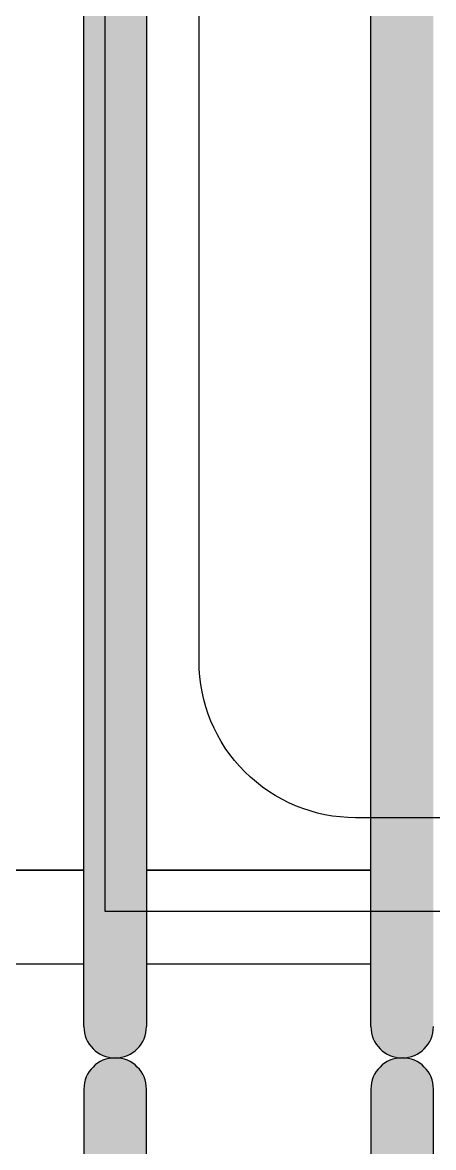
# Model space of a CAD drawing. Extents: x -29316 to 80307, y 54266 to 73016.
# Drawn here: x 21616.51 to 21629.64, y 55727.78 to 55763.73 of the extents above; entities that cross this region are included whole.
import ezdxf

# ---------------------------------------------------------------- set-up
doc = ezdxf.new("R2010")
doc.units = 0
for name, color, linetype, lineweight in [('C_Duvar', 145, 'Continuous', 30), ('PLAN', 253, 'Continuous', 15), ('Tezgah', 7, 'Continuous', 9)]:
    doc.layers.add(name, color=color, linetype=linetype, lineweight=lineweight)
for name, color, linetype in [('İnsan', 50, 'Continuous'), ('mobilya', 107, 'Continuous'), ('OC-Mutfak_Ekipman', 252, 'Continuous')]:
    doc.layers.add(name, color=color, linetype=linetype)

# ---------------------------------------------------------------- blocks, each defined once
blk = doc.blocks.new('n98')
at = {"layer": 'PLAN'}
h = blk.add_hatch(color=256, dxfattribs=at)
h.dxf.hatch_style = 1
h.paths.add_polyline_path([(35800.244, -107005.231, 0.414214), (35801.244, -107006.231, 0.414218), (35802.244, -107005.231), (35802.244, -106909.231, 0.414214), (35801.244, -106908.231, 0.414214), (35800.244, -106909.231)])
h.paths.add_polyline_path([(35793.078, -106909.231, 0.414214), (35792.078, -106908.231, 0.414214), (35791.078, -106909.231), (35791.078, -107005.231, 0.414214), (35792.078, -107006.231, 0.414218), (35793.078, -107005.231)])
h.paths.add_polyline_path([(35781.912, -107005.231, 0.414214), (35782.912, -107006.231, 0.414218), (35783.912, -107005.231), (35783.912, -106909.231, 0.414214), (35782.912, -106908.231, 0.414214), (35781.912, -106909.231)])
h = blk.add_hatch(color=256, dxfattribs=at)
h.dxf.hatch_style = 1
h.paths.add_polyline_path([(35811.41, -106909.231, 0.414214), (35810.41, -106908.231, 0.414214), (35809.41, -106909.231), (35809.41, -107005.231, 0.414214), (35810.41, -107006.231, 0.414218), (35811.41, -107005.231)])
for p, q in [((35809.41, -106911.231), (35802.244, -106911.231)), ((35815.91, -106911.231), (35811.41, -106911.231)), ((35809.41, -106914.231), (35802.244, -106914.231)), ((35815.91, -106914.231), (35811.41, -106914.231))]:
    blk.add_line(p, q)
for points in [[(35809.41, -106914.231), (35809.41, -106911.231), (35802.244, -106911.231), (35802.244, -106914.231)], [(35815.91, -106914.231), (35815.91, -106911.231), (35811.41, -106911.231), (35811.41, -106914.231)]]:
    blk.add_lwpolyline(points, close=True)
at = {"layer": 'OC-Mutfak_Ekipman'}
for p, q in [((35802.244, -106909.231), (35802.244, -107005.231)), ((35809.41, -107005.231), (35809.41, -106909.231)), ((35811.41, -106909.231), (35811.41, -107005.231))]:
    blk.add_line(p, q, dxfattribs=at)
for centre, start, end in [((35801.244, -106909.231), 90, 180), ((35801.244, -106909.231), 0, 90), ((35810.41, -106909.231), 90, 180), ((35810.41, -106909.231), 0, 90)]:
    blk.add_arc(centre, 1, start, end, dxfattribs=at)
blk = doc.blocks.new('SICAK SERVİS ÜNİTESİ')
at = {"layer": 'PLAN'}
h = blk.add_hatch(color=256, dxfattribs=at)
h.dxf.hatch_style = 1
h.paths.add_polyline_path([(35638.748, -111087.724, 0.414209), (35637.749, -111088.724, 0.414214), (35638.749, -111089.724), (35816.749, -111089.724, 0.414214), (35817.749, -111088.724, 0.414214), (35816.749, -111087.724)])
h = blk.add_hatch(color=256, dxfattribs=at)
h.dxf.hatch_style = 1
h.paths.add_polyline_path([(35816.749, -111098.89, 0.414214), (35817.749, -111097.89, 0.414214), (35816.749, -111096.89), (35638.748, -111096.89, 0.414209), (35637.749, -111097.89, 0.414214), (35638.749, -111098.89)])
h.paths.add_polyline_path([(35638.748, -111106.056, 0.414209), (35637.749, -111107.056, 0.414214), (35638.749, -111108.056), (35816.749, -111108.056, 0.414214), (35817.749, -111107.056, 0.414214), (35816.749, -111106.056)])
h.paths.add_polyline_path([(35816.749, -111117.222, 0.414214), (35817.749, -111116.222, 0.414214), (35816.749, -111115.222), (35638.748, -111115.222, 0.414209), (35637.749, -111116.222, 0.414214), (35638.749, -111117.222)])
at = {"layer": 'OC-Mutfak_Ekipman'}
for p, q in [((35816.749, -111087.724), (35638.749, -111087.724)), ((35638.749, -111089.724), (35816.749, -111089.724)), ((35816.749, -111096.89), (35638.749, -111096.89)), ((35638.749, -111098.89), (35816.749, -111098.89))]:
    blk.add_line(p, q, dxfattribs=at)
for centre, start, end in [((35816.749, -111088.724), 0, 90), ((35816.749, -111088.724), 270, 0), ((35816.749, -111097.89), 0, 90), ((35816.749, -111097.89), 270, 0)]:
    blk.add_arc(centre, 1, start, end, dxfattribs=at)
blk = doc.blocks.new('A$C2F7A1A77')
at = {"layer": 'mobilya', "color": 3}
blk.add_lwpolyline([(0, 37), (0, 0), (53, 0), (53, 37)], close=True, dxfattribs=at)
blk.add_lwpolyline([(3, 29), (3, 8, 0.414214), (8, 3), (45, 3, 0.414214), (50, 8), (50, 29, 0.414214), (45, 34), (8, 34, 0.414214)], format="xyb", close=True, dxfattribs=at)
blk = doc.blocks.new('InsanKadın')
at = {"layer": 'İnsan', "color": 7, "rotation": 270}
blk.add_blockref('A$C2F7A1A77', (0, 53), dxfattribs=at)

msp = doc.modelspace()

# ---------------------------------------------------------------- block references
at = {"layer": 'C_Duvar', "rotation": 180}
msp.add_blockref('n98', (57429.883, -51177.59), dxfattribs=at)
at = {"layer": 'PLAN', "rotation": 90}
msp.add_blockref('SICAK SERVİS ÜNİTESİ', (-89469.251, 19912.892), dxfattribs=at)
at = {"layer": 'Tezgah', "xscale": -1, "rotation": 180}
msp.add_blockref('InsanKadın', (21619.151, 55788.316), dxfattribs=at)

doc.saveas('drawing.dxf')
